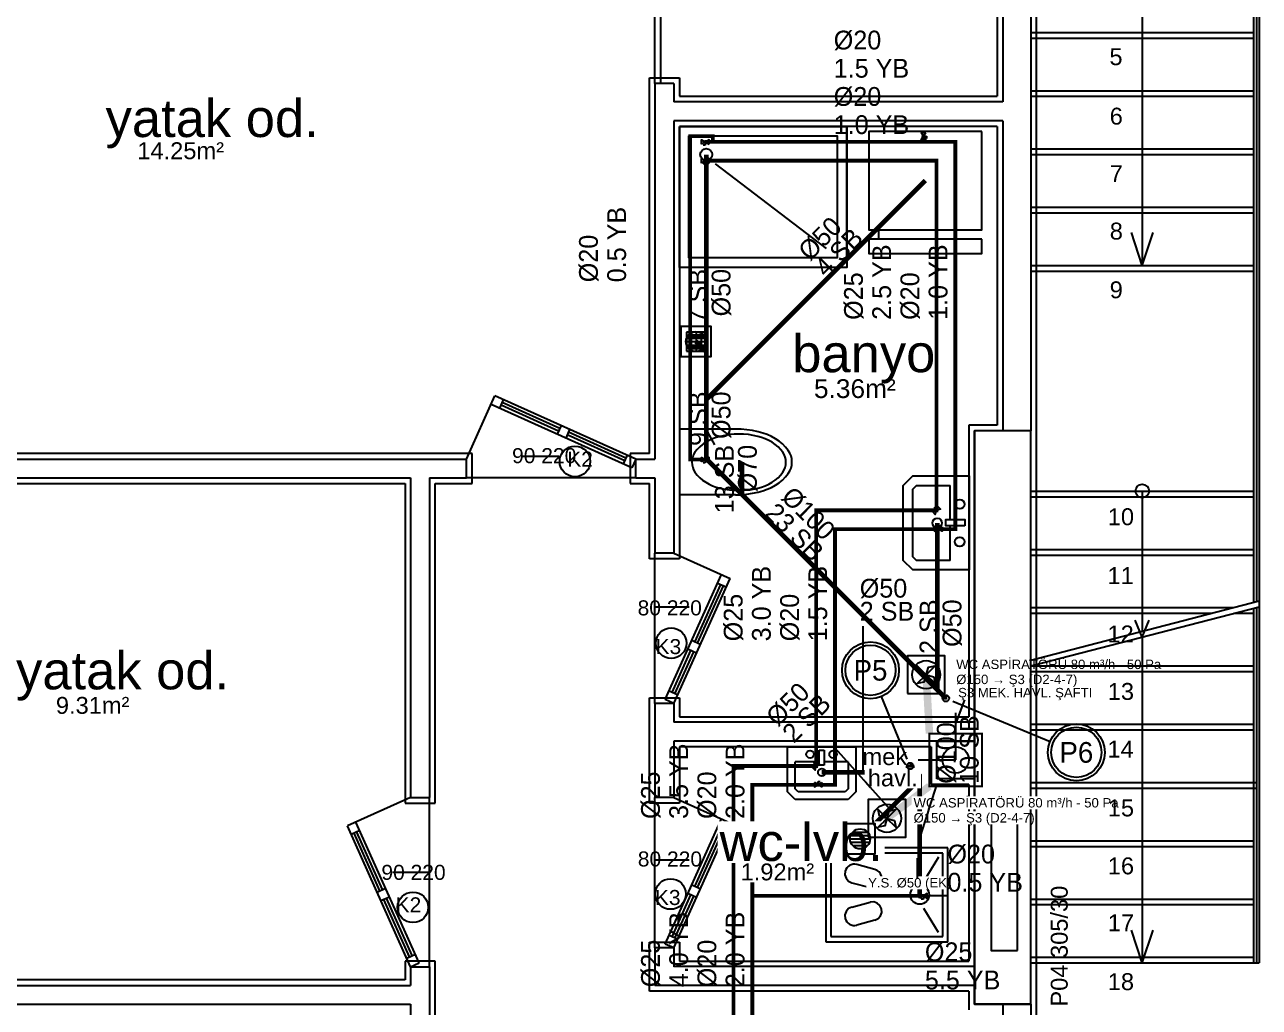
# Model space of a CAD drawing. Header units: centimetres. Extents: x -7420 to 31836, y -2 to 2802.
# Drawn here: x 8055 to 8712, y 1133 to 1655 of the extents above; entities that cross this region are included whole.
import ezdxf
from ezdxf.enums import TextEntityAlignment as Align

# ---------------------------------------------------------------- set-up
doc = ezdxf.new("R2010")
doc.units = ezdxf.units.CM
doc.linetypes.add('BASMA HATTI', pattern=[31, 25, -6])
doc.linetypes.add('PISSU HATTI', pattern=[26, 20, -6])
for name, color, linetype in [('ROTAS-CIHAZ', 135, 'CONTINUOUS'), ('ROTAS-HAVALANDIRMA', 30, 'CONTINUOUS'), ('ROTAS-HAVALANDIRMA-YAZI', 30, 'CONTINUOUS'), ('ROTAS-MIMARI', 8, 'CONTINUOUS'), ('ROTAS-MIMARI-KOLON', 8, 'CONTINUOUS'), ('ROTAS-MIMARI-YAZI', 8, 'CONTINUOUS'), ('ROTAS-PISSU-BORU-TAVANDAN', 6, 'PISSU HATTI'), ('ROTAS-PISSU-KOLONNO', 211, 'CONTINUOUS'), ('ROTAS-SEMBOL-KILAVUZ', 8, 'Continuous'), ('ROTAS-SICAKSU-BORU', 1, 'BASMA HATTI'), ('ROTAS-SOGUKSU-BORU', 5, 'CONTINUOUS'), ('ROTAS-TEFRIS', 15, 'CONTINUOUS')]:
    doc.layers.add(name, color=color, linetype=linetype)
doc.styles.add('ROTAS', font='arial.ttf')

# ---------------------------------------------------------------- blocks, each defined once
blk = doc.blocks.new('ROTAS-PIS-SU-CAP-SB')
for tag, p in [('PSCP_001', (0.833, 1.29)), ('PS_001', (0.833, 0.066))]:
    blk.add_attdef(tag, p, '', height=1)
blk = doc.blocks.new('ROTAS-YER-SUZGECI-PLAN')
for p, q in [((-6.67, 0), (6.67, 0)), ((-6.27, 2.27), (6.27, 2.27)), ((-4.89, 4.53), (4.89, 4.53)), ((-6.27, -2.27), (6.27, -2.27)), ((-4.89, -4.53), (4.89, -4.53))]:
    blk.add_line(p, q)
blk.add_lwpolyline([(-10, -10), (10, -10), (10, 10), (-10, 10)], close=True)
blk.add_circle((0, 0), 6.67)
blk = doc.blocks.new('ROTAS-PIS-SU-KOLON')
h = blk.add_hatch(color=256)
h.dxf.hatch_style = 1
h.paths.add_polyline_path([(1.5, 0), (1.5, 0.4), (1.3, 0.8), (1.1, 1.1), (0.8, 1.3), (0.4, 1.5), (0, 1.5), (-0.4, 1.5), (-0.8, 1.3), (-1.1, 1.1), (-1.3, 0.8), (-1.5, 0.4), (-1.5, 0), (-1.5, -0.4), (-1.3, -0.8), (-1.1, -1.1), (-0.8, -1.3), (-0.4, -1.5), (0, -1.5), (0.4, -1.5), (0.8, -1.3), (1.1, -1.1), (1.3, -0.8), (1.5, -0.4)])
blk.add_circle((0, 0), 3.5)
blk = doc.blocks.new('ROTAS-KURESEL-VANA')
for p, q in [((0, 3.1), (0, 8)), ((0, 8), (5.4, 8))]:
    blk.add_line(p, q)
for points in [[(-9, 5.8), (-9, -5), (0, 0.4)], [(9, 5.8), (9, -5), (0, 0.4)]]:
    blk.add_lwpolyline(points, close=True)
blk.add_circle((0, 0.4), 2.71)
blk.add_attdef('CAP', text='', height=10).set_placement((-1.1, 0), align=Align.CENTER)
blk = doc.blocks.new('ROTAS-TEMIZ-SU-CAP-MB')
for tag, p in [('SOCP_001', (0.833, 4.917)), ('SO_001', (0.833, 3.417)), ('SCCP_001', (0.833, 1.917)), ('SC_001', (0.833, 0.417))]:
    blk.add_attdef(tag, p, '', height=1)
blk = doc.blocks.new('ROTAS-ASPIRATOR')
blk.add_lwpolyline([(-10, -10), (10, -10), (10, 10), (-10, 10)], close=True)
for points in [[(0, 0), (-4, 1.17), (-4.71, 4.71), (0, 0)], [(0, 0), (-1.17, -4), (-4.71, -4.71), (0, 0)], [(0, 0), (1.17, 4), (4.71, 4.71), (0, 0)], [(0, 0), (4, -1.17), (4.71, -4.71), (0, 0)]]:
    blk.add_lwpolyline(points)
blk.add_circle((0, 0), 7.5)
blk = doc.blocks.new('ROTAS-KOLON-NO-PIS-SU')
for radius in [27.5, 24.3]:
    blk.add_circle((0, 0), radius)
blk.add_attdef('K', text='', height=20).set_placement((0, 0), align=Align.MIDDLE_CENTER)

msp = doc.modelspace()

# ---------------------------------------------------------------- linework, layer by layer
at = {"layer": 'ROTAS-HAVALANDIRMA', "const_width": 4}
for points in [[(8536.24, 1278.24), (8534.5, 1309.58)], [(8536.24, 1250.24), (8513.66, 1233.16)]]:
    msp.add_lwpolyline(points, dxfattribs=at)
at = {"layer": 'ROTAS-HAVALANDIRMA', "const_width": 1}
msp.add_lwpolyline([(8564.24, 1250.24), (8564.24, 1278.24), (8536.24, 1278.24), (8536.24, 1250.24), (8564.24, 1250.24)], close=True, dxfattribs=at)
at = {"layer": 'ROTAS-MIMARI'}
for p, q in [((8649.49, 1774.24), (8649.49, 1527.24)), ((8708.74, 1774.24), (8708.74, 1348.07)), ((8710.24, 1774.24), (8710.24, 1348.46)), ((8711.74, 1774.24), (8711.74, 1345.75)), ((8575.24, 1689.24), (8575.24, 1614.24)), ((8590.24, 1689.24), (8590.24, 1439.24)), ((8593.24, 1474.24), (8593.24, 1689.24)), ((8572.24, 1686.24), (8572.24, 1617.24)), ((8390.24, 1624.1), (8390.24, 1670.92)), ((8393.24, 1670.92), (8393.24, 1624.1)), ((8590.24, 1651.24), (8708.74, 1651.24)), ((8590.24, 1648.24), (8708.74, 1648.24)), ((8387.24, 1427.24), (8387.24, 1627.1)), ((8387.24, 1627.1), (8403.24, 1627.1)), ((8390.24, 1624.1), (8390.24, 1424.24)), ((8400.24, 1624.1), (8390.24, 1624.1)), ((8393.24, 1624.1), (8390.24, 1624.1)), ((8400.24, 1624.1), (8400.24, 1614.24)), ((8403.24, 1627.1), (8403.24, 1617.24)), ((8403.24, 1617.24), (8572.24, 1617.24)), ((8590.24, 1620.24), (8708.74, 1620.24)), ((8590.24, 1617.24), (8708.74, 1617.24)), ((8575.24, 1614.24), (8400.24, 1614.24)), ((8575.24, 1604.24), (8400.24, 1604.24)), ((8400.24, 1604.24), (8400.24, 1374.24)), ((8575.24, 1604.24), (8575.24, 1439.24)), ((8572.24, 1601.24), (8403.24, 1601.24)), ((8403.24, 1601.24), (8403.24, 1371.24)), ((8492.24, 1531.24), (8492.24, 1601.24)), ((8572.24, 1601.24), (8572.24, 1442.24)), ((8590.24, 1589.24), (8708.74, 1589.24)), ((8590.24, 1586.24), (8708.74, 1586.24)), ((8590.24, 1558.24), (8708.74, 1558.24)), ((8590.24, 1555.24), (8708.74, 1555.24)), ((8649.49, 1527.24), (8643.76, 1544.76)), ((8649.49, 1527.24), (8655.22, 1544.76)), ((8590.24, 1527.24), (8708.74, 1527.24)), ((8590.24, 1524.24), (8708.74, 1524.24)), ((8417.04, 1491.76), (8407.04, 1491.76)), ((8407.04, 1491.76), (8407.04, 1481.76)), ((8409.51, 1491.76), (8409.51, 1481.76)), ((8412.13, 1491.76), (8412.13, 1481.76)), ((8414.74, 1491.76), (8414.74, 1481.76)), ((8417.04, 1481.76), (8417.04, 1491.76)), ((8407.04, 1489.29), (8417.04, 1489.29)), ((8407.04, 1486.76), (8417.04, 1486.76)), ((8407.04, 1484.23), (8417.04, 1484.23)), ((8407.04, 1481.76), (8417.04, 1481.76)), ((8593.24, 1414.24), (8593.24, 1474.24)), ((8289.99, 1424.24), (8305.11, 1457.88)), ((8377.94, 1419.68), (8303.06, 1453.32)), ((8379.99, 1424.24), (8305.11, 1457.88)), ((8307.62, 1451.27), (8309.67, 1455.83)), ((8338.96, 1439.16), (8308.36, 1452.91)), ((8339.61, 1440.6), (8309.01, 1454.35)), ((8340.27, 1442.08), (8338.22, 1437.52)), ((8344.83, 1440.03), (8342.78, 1435.47)), ((8374.77, 1424.8), (8344.17, 1438.55)), ((8433.12, 1440.24), (8403.19, 1440.24)), ((8403.19, 1440.24), (8403.19, 1405.2)), ((8557.24, 1442.24), (8557.24, 1287.24)), ((8572.24, 1442.24), (8557.24, 1442.24)), ((8374.12, 1423.36), (8343.52, 1437.11)), ((8292.99, 1427.24), (7933.24, 1427.24)), ((8292.99, 1411.24), (8292.99, 1427.24)), ((8319.74, 1425.87), (8339.06, 1425.87)), ((8375.43, 1426.29), (8373.38, 1421.72)), ((8387.24, 1427.24), (8376.99, 1427.24)), ((8376.99, 1427.24), (8376.99, 1411.24)), ((7930.24, 1424.24), (8289.99, 1424.24)), ((8289.99, 1414.24), (8289.99, 1424.24)), ((8379.99, 1424.24), (8377.94, 1419.68)), ((8379.99, 1424.24), (8390.24, 1424.24)), ((8379.99, 1414.24), (8379.99, 1424.24)), ((7930.24, 1414.24), (8260.24, 1414.24)), ((8260.24, 1414.24), (8260.24, 1244.24)), ((8270.24, 1414.24), (8289.99, 1414.24)), ((8270.24, 1414.24), (8270.24, 1244.24)), ((8379.99, 1414.24), (8289.99, 1414.24)), ((8379.99, 1414.24), (8390.24, 1414.24)), ((8390.24, 1414.24), (8390.24, 1374.24)), ((8593.24, 1189.24), (8593.24, 1414.24)), ((7933.24, 1411.24), (8257.24, 1411.24)), ((8257.24, 1411.24), (8257.24, 1241.24)), ((8273.24, 1241.24), (8273.24, 1411.24)), ((8273.24, 1411.24), (8292.99, 1411.24)), ((8376.99, 1411.24), (8387.24, 1411.24)), ((8387.24, 1371.24), (8387.24, 1411.24)), ((8590.24, 1407.24), (8708.74, 1407.24)), ((8649.49, 1407.24), (8649.49, 1332.7)), ((8433.12, 1405.24), (8403.23, 1405.24)), ((8590.24, 1404.24), (8708.74, 1404.24)), ((8400.24, 1374.24), (8390.24, 1374.24)), ((8390.24, 1294.24), (8390.24, 1374.24)), ((8400.24, 1374.24), (8430.15, 1360.8)), ((8590.24, 1376.24), (8708.74, 1376.24)), ((8590.24, 1373.24), (8708.74, 1373.24)), ((8403.24, 1371.24), (8387.24, 1371.24)), ((8395.68, 1296.29), (8425.59, 1362.85)), ((8400.24, 1294.24), (8430.15, 1360.8)), ((8411.43, 1326.95), (8425.18, 1357.55)), ((8412.87, 1326.3), (8426.62, 1356.9)), ((8423.54, 1358.29), (8428.1, 1356.24)), ((8589.49, 1317.14), (8711.74, 1348.85)), ((8408.35, 1345.49), (8390.24, 1345.49)), ((8590.24, 1314.24), (8711.74, 1345.75)), ((8590.24, 1345.24), (8697.82, 1345.24)), ((8590.24, 1342.24), (8686.26, 1342.24)), ((8698.21, 1342.24), (8708.74, 1342.24)), ((8708.74, 1344.97), (8708.74, 1156.24)), ((8710.24, 1345.36), (8710.24, 1156.24)), ((8711.74, 1345.75), (8711.74, 1156.24)), ((8649.49, 1329.6), (8645.63, 1338.51)), ((8649.49, 1329.6), (8653.14, 1338.57)), ((8414.35, 1325.64), (8409.79, 1327.69)), ((8649.49, 1329.6), (8649.49, 1156.24)), ((8399.37, 1300.11), (8409.38, 1322.39)), ((8400.81, 1299.46), (8410.82, 1321.74)), ((8412.3, 1321.08), (8407.74, 1323.13)), ((8590.24, 1314.24), (8708.74, 1314.24)), ((8590.24, 1311.24), (8708.74, 1311.24)), ((8402.29, 1298.8), (8397.73, 1300.85)), ((8387.24, 1241.24), (8387.24, 1297.24)), ((8387.24, 1297.24), (8403.24, 1297.24)), ((8390.24, 1294.24), (8390.24, 1244.24)), ((8400.24, 1294.24), (8390.24, 1294.24)), ((8400.24, 1294.24), (8395.68, 1296.29)), ((8400.24, 1294.24), (8400.24, 1284.24)), ((8403.24, 1297.24), (8403.24, 1287.24)), ((8550.24, 1264.24), (8550.24, 1289.24)), ((8560.24, 1284.24), (8400.24, 1284.24)), ((8403.24, 1287.24), (8557.24, 1287.24)), ((8590.24, 1283.24), (8708.74, 1283.24)), ((8590.24, 1280.24), (8708.74, 1280.24)), ((8560.24, 1274.24), (8400.24, 1274.24)), ((8400.24, 1274.24), (8400.24, 1244.24)), ((8537.24, 1271.24), (8403.24, 1271.24)), ((8403.24, 1271.24), (8403.24, 1241.24)), ((8460.75, 1271.24), (8497.02, 1271.24)), ((8460.75, 1247.24), (8460.75, 1271.24)), ((8477.54, 1261.41), (8477.54, 1269.41)), ((8477.54, 1269.41), (8480.22, 1269.41)), ((8480.22, 1269.41), (8480.22, 1261.41)), ((8497.02, 1271.24), (8497.02, 1247.24)), ((8537.24, 1271.24), (8537.24, 1251.24)), ((8540.24, 1274.24), (8560.24, 1274.24)), ((8540.24, 1254.24), (8540.24, 1274.24)), ((8560.24, 1274.24), (8560.24, 1254.24)), ((8477.54, 1263.24), (8464.75, 1263.24)), ((8464.75, 1248.89), (8464.75, 1263.24)), ((8480.22, 1261.41), (8477.54, 1261.41)), ((8493.02, 1263.24), (8480.22, 1263.24)), ((8493.02, 1263.24), (8493.02, 1248.89)), ((8530.24, 1264.24), (8550.24, 1264.24)), ((8466.41, 1247.24), (8464.75, 1248.89)), ((8493.02, 1248.89), (8491.36, 1247.24)), ((8557.24, 1251.24), (8537.24, 1251.24)), ((8560.24, 1254.24), (8540.24, 1254.24)), ((8557.24, 1251.24), (8557.24, 1212.24)), ((8590.24, 1252.24), (8710.24, 1252.24)), ((8590.24, 1249.24), (8710.24, 1249.24)), ((8260.24, 1244.24), (8226.59, 1229.12)), ((8260.24, 1244.24), (8270.24, 1244.24)), ((8270.24, 1154.24), (8270.24, 1244.24)), ((8400.24, 1244.24), (8390.24, 1244.24)), ((8390.24, 1164.24), (8390.24, 1244.24)), ((8400.24, 1244.24), (8430.15, 1230.8)), ((8464.75, 1243.24), (8460.75, 1247.24)), ((8493.02, 1243.24), (8464.75, 1243.24)), ((8491.36, 1247.24), (8466.41, 1247.24)), ((8497.02, 1247.24), (8493.02, 1243.24)), ((8257.24, 1241.24), (8273.24, 1241.24)), ((8403.24, 1241.24), (8387.24, 1241.24)), ((8260.24, 1154.24), (8226.59, 1229.12)), ((8264.8, 1156.29), (8231.16, 1231.17)), ((8395.68, 1166.29), (8425.59, 1232.85)), ((8400.24, 1164.24), (8430.15, 1230.8)), ((8423.54, 1228.29), (8428.1, 1226.24)), ((8233.2, 1226.61), (8228.64, 1224.56)), ((8243.88, 1194.62), (8230.13, 1225.22)), ((8245.32, 1195.27), (8231.57, 1225.87)), ((8411.43, 1196.95), (8425.18, 1227.55)), ((8412.87, 1196.3), (8426.62, 1226.9)), ((8481.09, 1217.46), (8481.09, 1167.46)), ((8546.09, 1217.46), (8481.09, 1217.46)), ((8546.09, 1167.46), (8546.09, 1217.46)), ((8590.24, 1221.24), (8708.74, 1221.24)), ((8590.24, 1218.24), (8708.74, 1218.24)), ((8408.37, 1210.86), (8390.26, 1210.86)), ((8483.87, 1214.68), (8483.87, 1170.24)), ((8543.31, 1214.68), (8483.87, 1214.68)), ((8507.21, 1205.99), (8497.55, 1208.58)), ((8541.09, 1212.46), (8533.32, 1199.71)), ((8543.31, 1170.24), (8543.31, 1214.68)), ((8557.24, 1212.24), (8557.24, 1157.26)), ((8250.67, 1204.52), (8270.24, 1204.52)), ((8242.39, 1193.96), (8246.95, 1196.01)), ((8414.35, 1195.64), (8409.79, 1197.69)), ((8494.97, 1198.92), (8504.63, 1196.34)), ((8244.44, 1189.4), (8249, 1191.45)), ((8259.68, 1159.46), (8245.93, 1190.06)), ((8261.12, 1160.11), (8247.37, 1190.71)), ((8399.37, 1170.11), (8409.38, 1192.39)), ((8400.81, 1169.46), (8410.82, 1191.74)), ((8412.3, 1191.08), (8407.74, 1193.13)), ((8590.24, 1190.24), (8708.74, 1190.24)), ((8593.24, 1134.24), (8593.24, 1189.24)), ((8494.97, 1185.99), (8504.63, 1188.58)), ((8541.09, 1172.46), (8533.32, 1185.28)), ((8590.24, 1187.24), (8708.74, 1187.24)), ((8507.21, 1178.92), (8497.55, 1176.34)), ((8402.29, 1168.8), (8397.73, 1170.85)), ((8483.87, 1170.24), (8543.31, 1170.24)), ((8649.49, 1156.24), (8643.76, 1173.76)), ((8649.49, 1156.24), (8655.22, 1173.76)), ((8387.24, 1141.24), (8387.24, 1167.24)), ((8387.24, 1167.24), (8403.24, 1167.24)), ((8390.24, 1164.24), (8390.24, 1144.24)), ((8400.24, 1164.24), (8390.24, 1164.24)), ((8400.24, 1164.24), (8395.68, 1166.29)), ((8400.24, 1164.24), (8400.24, 1154.24)), ((8403.24, 1167.24), (8403.24, 1157.24)), ((8481.09, 1167.46), (8546.09, 1167.46)), ((8273.24, 1157.24), (8257.24, 1157.24)), ((8257.24, 1157.24), (8257.24, 1152.24)), ((8258.19, 1158.8), (8262.75, 1160.85)), ((8260.24, 1154.24), (8264.8, 1156.29)), ((8273.24, 1149.24), (8273.24, 1157.24)), ((8403.24, 1157.26), (8557.24, 1157.26)), ((8590.24, 1159.24), (8708.74, 1159.24)), ((8590.24, 1156.24), (8710.24, 1156.24)), ((8708.74, 1156.24), (8711.74, 1156.24)), ((8257.24, 1152.24), (8257.24, 1147.24)), ((8260.24, 1154.24), (8260.24, 1144.24)), ((8260.24, 1154.24), (8270.24, 1154.24)), ((8270.24, 1154.24), (8270.24, 1124.24)), ((8560.24, 1154.26), (8400.24, 1154.26)), ((7935.24, 1144.24), (8260.24, 1144.24)), ((8257.24, 1147.24), (7938.24, 1147.24)), ((8273.24, 1134.24), (8273.24, 1149.24)), ((8560.24, 1144.26), (8390.24, 1144.26)), ((8557.24, 1141.26), (8387.24, 1141.26)), ((8557.24, 1141.26), (8557.24, 1131.24)), ((7935.24, 1134.24), (8260.24, 1134.24)), ((8260.24, 1134.24), (8260.24, 1124.24)), ((8273.24, 1121.24), (8273.24, 1134.24)), ((8575.24, 1134.24), (8575.24, 1104.24)), ((8590.24, 1134.24), (8590.24, 1104.24)), ((8593.24, 1101.24), (8593.24, 1134.24))]:
    msp.add_line(p, q, dxfattribs=at)
for points in [[(8403.24, 1601.24), (8492.24, 1601.24), (8492.24, 1526.24), (8403.24, 1526.24), (8403.24, 1601.24)], [(8408.24, 1596.24), (8487.24, 1596.24), (8487.24, 1531.24), (8408.24, 1531.24), (8408.24, 1596.24)], [(8564.08, 1598.61), (8504.08, 1598.61), (8504.08, 1546.26), (8564.08, 1546.26), (8564.08, 1598.61)], [(8481.51, 1536.24), (8422.51, 1581.24)], [(8509.08, 1546.26), (8509.08, 1541.26)], [(8564.08, 1541.26), (8504.08, 1541.26), (8504.08, 1533.61), (8564.08, 1533.61), (8564.08, 1541.26)], [(8445.16, 1438.81), (8442.18, 1439.43), (8439.18, 1439.88), (8436.16, 1440.15), (8433.12, 1440.24)], [(8454.33, 1435.11), (8452.14, 1436.29), (8449.88, 1437.29), (8447.55, 1438.14), (8445.16, 1438.81)], [(8590.24, 1439.24), (8560.24, 1439.24)], [(8560.24, 1134.24), (8560.24, 1439.24)], [(8590.24, 1134.24), (8590.24, 1439.24)], [(8417.2, 1433.18), (8415.57, 1432.08), (8414.08, 1430.82), (8412.72, 1429.41), (8411.52, 1427.86)], [(8424.86, 1436.35), (8422.86, 1435.77), (8420.91, 1435.05), (8419.02, 1434.18), (8417.2, 1433.18)], [(8434.88, 1437.57), (8432.35, 1437.5), (8429.83, 1437.27), (8427.33, 1436.88), (8424.86, 1436.35)], [(8444.89, 1436.35), (8442.42, 1436.88), (8439.92, 1437.27), (8437.4, 1437.5), (8434.88, 1437.57)], [(8452.55, 1433.18), (8450.73, 1434.18), (8448.84, 1435.05), (8446.89, 1435.77), (8444.89, 1436.35)], [(8458.23, 1427.86), (8457.03, 1429.41), (8455.68, 1430.82), (8454.18, 1432.08), (8452.55, 1433.18)], [(8461.16, 1428.87), (8459.71, 1430.69), (8458.08, 1432.35), (8456.28, 1433.83), (8454.33, 1435.11)], [(8411.52, 1427.86), (8410.81, 1426.64), (8410.3, 1425.34), (8409.98, 1423.98), (8409.88, 1422.57)], [(8459.88, 1422.57), (8459.77, 1423.98), (8459.46, 1425.34), (8458.94, 1426.64), (8458.23, 1427.86)], [(8463.12, 1422.74), (8462.99, 1424.37), (8462.62, 1425.95), (8462.01, 1427.46), (8461.16, 1428.87)], [(8409.88, 1422.57), (8409.98, 1421.17), (8410.3, 1419.81), (8410.81, 1418.51), (8411.52, 1417.29)], [(8458.23, 1417.29), (8458.94, 1418.51), (8459.46, 1419.81), (8459.77, 1421.17), (8459.88, 1422.57)], [(8461.16, 1416.61), (8462.01, 1418.02), (8462.62, 1419.52), (8462.99, 1421.11), (8463.12, 1422.74)], [(8411.52, 1417.29), (8412.72, 1415.74), (8414.08, 1414.33), (8415.57, 1413.07), (8417.2, 1411.97)], [(8452.55, 1411.97), (8454.18, 1413.07), (8455.68, 1414.33), (8457.03, 1415.74), (8458.23, 1417.29)], [(8454.33, 1410.37), (8456.28, 1411.65), (8458.08, 1413.12), (8459.71, 1414.78), (8461.16, 1416.61)], [(8557.33, 1415.27), (8557.33, 1365.27), (8527.33, 1365.27), (8522.33, 1370.27), (8522.33, 1410.27), (8527.33, 1415.27), (8557.33, 1415.27)], [(8417.2, 1411.97), (8419.02, 1410.96), (8420.91, 1410.1), (8422.86, 1409.38), (8424.86, 1408.8)], [(8424.86, 1408.8), (8427.33, 1408.26), (8429.83, 1407.88), (8432.35, 1407.65), (8434.88, 1407.57)], [(8433.12, 1405.24), (8436.16, 1405.33), (8439.18, 1405.6), (8442.18, 1406.05), (8445.16, 1406.67)], [(8434.88, 1407.57), (8437.4, 1407.65), (8439.92, 1407.88), (8442.42, 1408.26), (8444.89, 1408.8)], [(8444.89, 1408.8), (8446.89, 1409.38), (8448.84, 1410.1), (8450.73, 1410.96), (8452.55, 1411.97)], [(8445.16, 1406.67), (8447.55, 1407.34), (8449.88, 1408.19), (8452.14, 1409.19), (8454.33, 1410.37)], [(8547.33, 1370.27), (8529.41, 1370.27), (8527.33, 1372.35), (8527.33, 1408.2), (8529.41, 1410.27), (8547.33, 1410.27)], [(8547.33, 1392.08), (8547.33, 1410.27)], [(8555.05, 1388.73), (8545.05, 1388.73), (8545.05, 1392.08), (8555.05, 1392.08), (8555.05, 1388.73)], [(8547.33, 1370.27), (8547.33, 1388.73)], [(8497.55, 1208.58), (8496.58, 1208.74), (8495.61, 1208.71), (8494.66, 1208.49), (8493.76, 1208.08), (8492.96, 1207.51), (8492.29, 1206.8), (8491.78, 1205.97), (8491.43, 1205.05)], [(8491.43, 1205.05), (8491.31, 1203.07), (8491.93, 1201.25), (8493.19, 1199.81), (8494.97, 1198.92)], [(8504.63, 1196.34), (8505.93, 1196.17), (8507.21, 1196.34), (8508.41, 1196.83), (8509.46, 1197.63), (8510.26, 1198.67), (8510.75, 1199.87), (8510.92, 1201.15), (8510.75, 1202.46), (8510.24, 1203.67), (8509.46, 1204.7), (8508.43, 1205.49), (8507.21, 1205.99)], [(8494.97, 1185.99), (8493.19, 1185.11), (8491.93, 1183.67), (8491.31, 1181.85), (8491.43, 1179.87)], [(8507.21, 1178.92), (8508.99, 1179.81), (8510.25, 1181.25), (8510.87, 1183.07), (8510.75, 1185.05), (8509.87, 1186.83), (8508.42, 1188.08), (8506.61, 1188.71), (8504.63, 1188.58)], [(8491.43, 1179.87), (8491.78, 1178.95), (8492.29, 1178.12), (8492.96, 1177.41), (8493.76, 1176.83), (8494.66, 1176.43), (8495.61, 1176.21), (8496.58, 1176.18), (8497.55, 1176.34)], [(8590.24, 1134.24), (8560.24, 1134.24)]]:
    msp.add_lwpolyline(points, dxfattribs=at)
for centre, radius in [((8417.51, 1586.24), 3.16), ((8347.67, 1423.03), 8.14), ((8649.49, 1407.24), 3.6), ((8552.33, 1400.27), 2.52), ((8540.38, 1390.27), 2.52), ((8552.33, 1380.27), 2.52), ((8398.84, 1326.36), 8.14), ((8472.75, 1267.24), 2.02), ((8485.02, 1267.24), 2.02), ((8550.24, 1264.24), 7), ((8478.99, 1257.67), 2.02), ((8398.5, 1192.9), 8.14), ((8531.09, 1192.46), 5), ((8261.45, 1185.82), 8.14)]:
    msp.add_circle(centre, radius, dxfattribs=at)
at = {"layer": 'ROTAS-MIMARI-KOLON'}
for points in [[(8590.24, 1439.24), (8560.24, 1439.24), (8560.24, 1134.24), (8590.24, 1134.24), (8590.24, 1439.24)], [(8583.05, 1162.84), (8583.05, 1231.81), (8569.08, 1231.81), (8569.08, 1162.84), (8583.05, 1162.84)]]:
    msp.add_lwpolyline(points, dxfattribs=at)
at = {"layer": 'ROTAS-PISSU-BORU-TAVANDAN', "const_width": 2.5}
for points in [[(8417.51, 1586.24), (8417.51, 1481.3)], [(8534.08, 1572.43), (8417.51, 1455.86)], [(8412.04, 1486.76), (8417.51, 1481.29)], [(8417.51, 1481.3), (8417.51, 1455.86)], [(8417.51, 1455.86), (8417.51, 1424.49), (8436.5, 1405.5)], [(8436.5, 1422.74), (8436.5, 1405.5)], [(8436.5, 1405.5), (8540.38, 1301.62)], [(8540.38, 1390.27), (8540.38, 1301.62)], [(8540.38, 1301.62), (8545, 1297)], [(8478.99, 1257.67), (8522.67, 1257.67), (8526, 1261)], [(8531.09, 1253.96), (8531.09, 1255.91), (8526, 1261)], [(8499.38, 1222.25), (8531.09, 1253.96)], [(8531.09, 1192.46), (8531.09, 1253.96)]]:
    msp.add_lwpolyline(points, dxfattribs=at)
at = {"layer": 'ROTAS-PISSU-KOLONNO'}
for p, q in [((8524.47, 1264.7), (8510.69, 1297.96)), ((8548.7, 1295.47), (8600.43, 1274.04))]:
    msp.add_line(p, q, dxfattribs=at)
at = {"layer": 'ROTAS-SEMBOL-KILAVUZ'}
for p, q in [((8422.16, 1431.84), (8417.51, 1440.17)), ((8554.85, 1296.12), (8550.24, 1284.02)), ((8545.83, 1192), (8487.5, 1192))]:
    msp.add_line(p, q, dxfattribs=at)
at = {"layer": 'ROTAS-SICAKSU-BORU', "const_width": 2}
msp.add_lwpolyline([(8661, 363), (8608, 363), (8608, 685), (8672, 685), (8672, 707), (8670, 707), (8670, 695), (8484, 695), (8484, 939), (8432, 939), (8432, 1261), (8476, 1261), (8476, 1397), (8540, 1397), (8540, 1583), (8417, 1583)], dxfattribs=at)
at = {"layer": 'ROTAS-SOGUKSU-BORU', "const_width": 2}
for points in [[(8417, 1424), (8409, 1424), (8409, 1596), (8421, 1596), (8421, 1593)], [(8533, 1596), (8533, 1593)], [(8661, 373), (8618, 373), (8618, 675), (8682, 675), (8682, 717), (8660, 717), (8660, 705), (8494, 705), (8494, 949), (8442, 949), (8442, 1251), (8486, 1251), (8486, 1387), (8550, 1387), (8550, 1593), (8417, 1593)], [(8533, 1192), (8442, 1192)]]:
    msp.add_lwpolyline(points, dxfattribs=at)

# ---------------------------------------------------------------- block references
at = {"layer": 'ROTAS-TEFRIS'}
ref = msp.add_blockref('ROTAS-TEMIZ-SU-CAP-MB', (8477, 1593), dxfattribs=dict(at, xscale=10, yscale=10))
ref.add_attrib('SCCP_001', 'Ø20', (8485.33, 1612.17), dxfattribs={"height": 10})
ref.add_attrib('SC_001', '1.0 YB', (8485.33, 1597.17), dxfattribs={"height": 10})
ref.add_attrib('SO_001', '1.5 YB', (8485.33, 1627.17), dxfattribs={"height": 10})
ref.add_attrib('SOCP_001', 'Ø20', (8485.33, 1642.17), dxfattribs={"height": 10})
for p, xscale, yscale, rotation in [((8533, 1596), 0.22, 0.22, -90), ((8417, 1593), 0.22, 0.22, 180), ((8417, 1583), 0.22, 0.22, 180), ((8417, 1424), 0.22, 0.22, 180), ((8540, 1397), 0.21999999999999997, 0.21999999999999997, 44.99999999999999), ((8476, 1261), 0.21999999999999997, 0.21999999999999997, 44.99999999999999)]:
    msp.add_blockref('ROTAS-KURESEL-VANA', p, dxfattribs=dict(at, xscale=xscale, yscale=yscale, rotation=rotation))
ref = msp.add_blockref('ROTAS-TEMIZ-SU-CAP-MB', (8409, 1510), dxfattribs=dict(at, xscale=10, yscale=10, rotation=90))
ref.add_attrib('SO_001', '0.5 YB', (8374.83, 1518.33), dxfattribs={"height": 10, "rotation": 90})
ref.add_attrib('SOCP_001', 'Ø20', (8359.83, 1518.33), dxfattribs={"height": 10, "rotation": 90})
ref = msp.add_blockref('ROTAS-PIS-SU-CAP-SB', (8475.79, 1514.15), dxfattribs=dict(at, xscale=10, yscale=10, rotation=45.00000000000716))
ref.add_attrib('PSCP_001', 'Ø50', (8472.57, 1529.16), dxfattribs={"height": 10, "rotation": 45})
ref.add_attrib('PS_001', '4 SB', (8481.22, 1520.5), dxfattribs={"height": 10, "rotation": 45})
ref = msp.add_blockref('ROTAS-TEMIZ-SU-CAP-MB', (8550, 1490), dxfattribs=dict(at, xscale=10, yscale=10, rotation=90))
ref.add_attrib('SCCP_001', 'Ø20', (8530.83, 1498.33), dxfattribs={"height": 10, "rotation": 90})
ref.add_attrib('SC_001', '1.0 YB', (8545.83, 1498.33), dxfattribs={"height": 10, "rotation": 90})
ref.add_attrib('SO_001', '2.5 YB', (8515.83, 1498.33), dxfattribs={"height": 10, "rotation": 90})
ref.add_attrib('SOCP_001', 'Ø25', (8500.83, 1498.33), dxfattribs={"height": 10, "rotation": 90})
ref = msp.add_blockref('ROTAS-PIS-SU-CAP-SB', (8417.51, 1533.77), dxfattribs=dict(at, xscale=10, yscale=10, rotation=-90))
ref.add_attrib('PSCP_001', 'Ø50', dxfattribs={"height": 10, "rotation": 90}).set_placement((8430.4, 1525.43), align=Align.RIGHT)
ref.add_attrib('PS_001', '7 SB', dxfattribs={"height": 10, "rotation": 90}).set_placement((8418.16, 1525.43), align=Align.RIGHT)
for name, p, xscale, yscale in [('ROTAS-YER-SUZGECI-PLAN', (8412.04, 1486.76), 0.8, 0.8), ('ROTAS-KURESEL-VANA', (8541, 1387), 0.22, 0.22), ('ROTAS-PIS-SU-KOLON', (8545, 1297), 0.5, 0.5), ('ROTAS-KURESEL-VANA', (8477, 1251), 0.22, 0.22)]:
    msp.add_blockref(name, p, dxfattribs=dict(at, xscale=xscale, yscale=yscale))
ref = msp.add_blockref('ROTAS-PIS-SU-CAP-SB', (8417.51, 1468.58), dxfattribs=dict(at, xscale=10, yscale=10, rotation=-90))
ref.add_attrib('PSCP_001', 'Ø50', dxfattribs={"height": 10, "rotation": 90}).set_placement((8430.4, 1460.24), align=Align.RIGHT)
ref.add_attrib('PS_001', '9 SB', dxfattribs={"height": 10, "rotation": 90}).set_placement((8418.16, 1460.24), align=Align.RIGHT)
ref = msp.add_blockref('ROTAS-PIS-SU-CAP-SB', (8431.51, 1440.17), dxfattribs=dict(at, xscale=10, yscale=10, rotation=-90))
ref.add_attrib('PSCP_001', 'Ø70', dxfattribs={"height": 10, "rotation": 90}).set_placement((8444.4, 1431.84), align=Align.RIGHT)
ref.add_attrib('PS_001', '13 SB', dxfattribs={"height": 10, "rotation": 90}).set_placement((8432.16, 1431.84), align=Align.RIGHT)
ref = msp.add_blockref('ROTAS-PIS-SU-CAP-SB', (8441.77, 1400.23), dxfattribs=dict(at, xscale=10, yscale=10, rotation=-45))
ref.add_attrib('PSCP_001', 'Ø100', (8456.78, 1403.46), dxfattribs={"height": 10, "rotation": 315})
ref.add_attrib('PS_001', '23 SB', (8448.12, 1394.8), dxfattribs={"height": 10, "rotation": 315})
ref = msp.add_blockref('ROTAS-TEMIZ-SU-CAP-MB', (8486, 1319), dxfattribs=dict(at, xscale=10, yscale=10, rotation=90))
ref.add_attrib('SCCP_001', 'Ø20', (8466.83, 1327.33), dxfattribs={"height": 10, "rotation": 90})
ref.add_attrib('SC_001', '1.5 YB', (8481.83, 1327.33), dxfattribs={"height": 10, "rotation": 90})
ref.add_attrib('SO_001', '3.0 YB', (8451.83, 1327.33), dxfattribs={"height": 10, "rotation": 90})
ref.add_attrib('SOCP_001', 'Ø25', (8436.83, 1327.33), dxfattribs={"height": 10, "rotation": 90})
ref = msp.add_blockref('ROTAS-PIS-SU-CAP-SB', (8490.83, 1337.67), dxfattribs=dict(at, xscale=10, yscale=10))
ref.add_attrib('PSCP_001', 'Ø50', (8499.16, 1350.57), dxfattribs={"height": 10})
ref.add_attrib('PS_001', '2 SB', (8499.16, 1338.33), dxfattribs={"height": 10})
ref = msp.add_blockref('ROTAS-PIS-SU-CAP-SB', (8540.38, 1357.95), dxfattribs=dict(at, xscale=10, yscale=10, rotation=-90))
ref.add_attrib('PSCP_001', 'Ø50', dxfattribs={"height": 10, "rotation": 90}).set_placement((8553.28, 1349.61), align=Align.RIGHT)
ref.add_attrib('PS_001', '2 SB', dxfattribs={"height": 10, "rotation": 90}).set_placement((8541.03, 1349.61), align=Align.RIGHT)
ref = msp.add_blockref('ROTAS-KOLON-NO-PIS-SU', (8504.9, 1311.93), dxfattribs=dict(at, xscale=0.55, yscale=0.55))
ref.add_attrib('K', 'P5', dxfattribs={"height": 11}).set_placement((8504.9, 1311.93), align=Align.MIDDLE_CENTER)
msp.add_blockref('ROTAS-ASPIRATOR', (8534.5, 1309.58), dxfattribs=at)
ref = msp.add_blockref('ROTAS-PIS-SU-CAP-SB', (8458.67, 1266.39), dxfattribs=dict(at, xscale=10, yscale=10, rotation=45))
ref.add_attrib('PSCP_001', 'Ø50', (8455.44, 1281.4), dxfattribs={"height": 10, "rotation": 45})
ref.add_attrib('PS_001', '2 SB', (8464.09, 1272.74), dxfattribs={"height": 10, "rotation": 45})
ref = msp.add_blockref('ROTAS-PIS-SU-CAP-SB', (8563.09, 1243.21), dxfattribs=dict(at, xscale=10, yscale=10, rotation=90))
ref.add_attrib('PSCP_001', 'Ø100', (8550.19, 1251.54), dxfattribs={"height": 10, "rotation": 90})
ref.add_attrib('PS_001', '10 SB', (8562.43, 1251.54), dxfattribs={"height": 10, "rotation": 90})
ref = msp.add_blockref('ROTAS-KOLON-NO-PIS-SU', (8614.41, 1268.25), dxfattribs=dict(at, xscale=0.55, yscale=0.55))
ref.add_attrib('K', 'P6', dxfattribs={"height": 11}).set_placement((8614.41, 1268.25), align=Align.MIDDLE_CENTER)
ref = msp.add_blockref('ROTAS-TEMIZ-SU-CAP-MB', (8442, 1135), dxfattribs=dict(at, xscale=10, yscale=10, rotation=90))
ref.add_attrib('SCCP_001', 'Ø20', (8422.83, 1143.33), dxfattribs={"height": 10, "rotation": 90})
ref.add_attrib('SC_001', '2.0 YB', (8437.83, 1143.33), dxfattribs={"height": 10, "rotation": 90})
ref.add_attrib('SO_001', '4.0 YB', (8407.83, 1143.33), dxfattribs={"height": 10, "rotation": 90})
ref.add_attrib('SOCP_001', 'Ø25', (8392.83, 1143.33), dxfattribs={"height": 10, "rotation": 90})
ref = msp.add_blockref('ROTAS-TEMIZ-SU-CAP-MB', (8525.5, 1108), dxfattribs=dict(at, xscale=10, yscale=10))
ref.add_attrib('SO_001', '5.5 YB', (8533.83, 1142.17), dxfattribs={"height": 10})
ref.add_attrib('SOCP_001', 'Ø25', (8533.83, 1157.17), dxfattribs={"height": 10})

# ---------------------------------------------------------------- texts
at = {"layer": 'ROTAS-HAVALANDIRMA-YAZI', "style": 'ROTAS'}
for s, p in [('WC ASPİRATÖRÜ 80 m³/h - 50 Pa', (8550.5, 1312.58)), ('Ø150 → Ş3 (D2-4-7)', (8550.5, 1304.58))]:
    msp.add_text(s, height=5, dxfattribs=at).set_placement(p)
msp.add_text('Ş3 MEK. HAVL. ŞAFTI', height=5, dxfattribs=at).set_placement((8587.2, 1297.54), align=Align.CENTER)
at = {"layer": 'ROTAS-MIMARI-YAZI', "style": 'ROTAS'}
for s, height, p in [('5', 9, (8635.49, 1638.33)), ('yatak od.', 20, (8154.65, 1605.59)), ('6', 9, (8635.64, 1606.7)), ('14.25m²', 9, (8137.88, 1588.31)), ('7', 9, (8635.64, 1576.08)), ('8', 9, (8635.67, 1545.55)), ('9', 9, (8635.64, 1514.31)), ('banyo', 20, (8501.33, 1480.49)), ('5.36m²', 10, (8496.55, 1461.75)), ('90 220', 8, (8331.29, 1426.09)), ('K2', 8, (8350.35, 1424.3)), ('10', 9, (8638.12, 1393.6)), ('11', 9, (8637.96, 1362.28)), ('80 220', 8, (8398.07, 1345.13)), ('12', 9, (8637.96, 1331.23)), ('K3', 8, (8397.35, 1324.52)), ('yatak od.', 20, (8107, 1311.79)), ('13', 9, (8638.12, 1300.67)), ('9.31m²', 9, (8091.06, 1293.26)), ('14', 9, (8637.96, 1269.99)), ('15', 9, (8638.12, 1238.7)), ('80 220', 8, (8398.18, 1211.54)), ('16', 9, (8638.12, 1207.87)), ('90 220', 8, (8261.77, 1204.43)), ('K2', 8, (8259.06, 1187.14)), ('K3', 8, (8397.01, 1191.05)), ('17', 9, (8638.14, 1177.58)), ('18', 9, (8638.12, 1146.28))]:
    msp.add_text(s, height=height, dxfattribs=at).set_placement(p, align=Align.MIDDLE_CENTER)
msp.add_text('P04 305/30', height=9, rotation=90, dxfattribs=at).set_placement((8605.31, 1165.17), align=Align.MIDDLE_CENTER)

# ---------------------------------------------------------------- next in the draw order: wipeouts: each hides what was drawn before it
for points in [[(8531.69, 1249.18), (8501.79, 1249.18), (8501.79, 1260.18), (8531.69, 1260.18)], [(8618.7, 1237.94), (8526.8, 1237.94), (8526.8, 1244.94), (8618.7, 1244.94)], [(8512.45, 1209.48), (8423.65, 1209.48), (8423.65, 1231.48), (8512.45, 1231.48)], [(8544.94, 1195.39), (8502.64, 1195.39), (8502.64, 1202.39), (8544.94, 1202.39)]]:
    msp.add_wipeout(points)

# ---------------------------------------------------------------- next in the draw order: linework, layer by layer
at = {"layer": 'ROTAS-SEMBOL-KILAVUZ'}
for p, q in [((8500.83, 1335.47), (8500.83, 1257.67)), ((8485.96, 1270.72), (8515.23, 1238.1)), ((8529.87, 1201.39), (8529.87, 1212.03))]:
    msp.add_line(p, q, dxfattribs=at)

# ---------------------------------------------------------------- next in the draw order: block references
at = {"layer": 'ROTAS-TEFRIS'}
ref = msp.add_blockref('ROTAS-TEMIZ-SU-CAP-MB', (8442, 1224.5), dxfattribs=dict(at, xscale=10, yscale=10, rotation=90))
ref.add_attrib('SCCP_001', 'Ø20', (8422.83, 1232.83), dxfattribs={"height": 10, "rotation": 90})
ref.add_attrib('SC_001', '2.0 YB', (8437.83, 1232.83), dxfattribs={"height": 10, "rotation": 90})
ref.add_attrib('SO_001', '3.5 YB', (8407.83, 1232.83), dxfattribs={"height": 10, "rotation": 90})
ref.add_attrib('SOCP_001', 'Ø25', (8392.83, 1232.83), dxfattribs={"height": 10, "rotation": 90})
for name, p, xscale, yscale in [('ROTAS-PIS-SU-KOLON', (8526, 1261), 0.5, 0.5), ('ROTAS-YER-SUZGECI-PLAN', (8499.38, 1222.25), 0.8, 0.8)]:
    msp.add_blockref(name, p, dxfattribs=dict(at, xscale=xscale, yscale=yscale))
ref = msp.add_blockref('ROTAS-TEMIZ-SU-CAP-MB', (8537.5, 1160), dxfattribs=dict(at, xscale=10, yscale=10))
ref.add_attrib('SO_001', '0.5 YB', (8545.83, 1194.17), dxfattribs={"height": 10})
ref.add_attrib('SOCP_001', 'Ø20', (8545.83, 1209.17), dxfattribs={"height": 10})
at = {"layer": 'ROTAS-TEFRIS', "xscale": 0.22, "yscale": 0.22, "rotation": 180}
msp.add_blockref('ROTAS-KURESEL-VANA', (8533, 1192), dxfattribs=at)

# ---------------------------------------------------------------- next in the draw order: texts
at = {"layer": 'ROTAS-CIHAZ', "style": 'ROTAS'}
msp.add_text('Y.S. Ø50 (EK)', height=5, dxfattribs=at).set_placement((8503.64, 1196.39))
at = {"layer": 'ROTAS-MIMARI-YAZI', "style": 'ROTAS'}
for s, p in [('mek.', (8514.24, 1265.99)), ('havl.', (8516.74, 1254.68))]:
    msp.add_text(s, height=9, dxfattribs=at).set_placement(p, align=Align.MIDDLE_CENTER)

# ---------------------------------------------------------------- next in the draw order: wipeouts: each hides what was drawn before it
for points in [[(8584.6, 1229.94), (8526.8, 1229.94), (8526.8, 1236.94), (8584.6, 1236.94)], [(8473.09, 1199.16), (8437.61, 1199.16), (8437.61, 1210.16), (8473.09, 1210.16)]]:
    msp.add_wipeout(points)

# ---------------------------------------------------------------- next in the draw order: linework, layer by layer
at = {"layer": 'ROTAS-SEMBOL-KILAVUZ'}
msp.add_line((8540.19, 1251.54), (8531.09, 1223.21), dxfattribs=at)

# ---------------------------------------------------------------- next in the draw order: block references
at = {"layer": 'ROTAS-TEFRIS'}
msp.add_blockref('ROTAS-ASPIRATOR', (8513.66, 1233.16), dxfattribs=at)

# ---------------------------------------------------------------- next in the draw order: texts
at = {"layer": 'ROTAS-HAVALANDIRMA-YAZI', "style": 'ROTAS'}
for s, p in [('WC ASPİRATÖRÜ 80 m³/h - 50 Pa', (8527.8, 1238.94)), ('Ø150 → Ş3 (D2-4-7)', (8527.8, 1230.94))]:
    msp.add_text(s, height=5, dxfattribs=at).set_placement(p)
at = {"layer": 'ROTAS-MIMARI-YAZI', "style": 'ROTAS'}
for s, height, p in [('wc-lvb.', 20, (8468.05, 1220.48)), ('1.92m²', 9, (8455.35, 1204.66))]:
    msp.add_text(s, height=height, dxfattribs=at).set_placement(p, align=Align.MIDDLE_CENTER)

doc.saveas('drawing.dxf')
